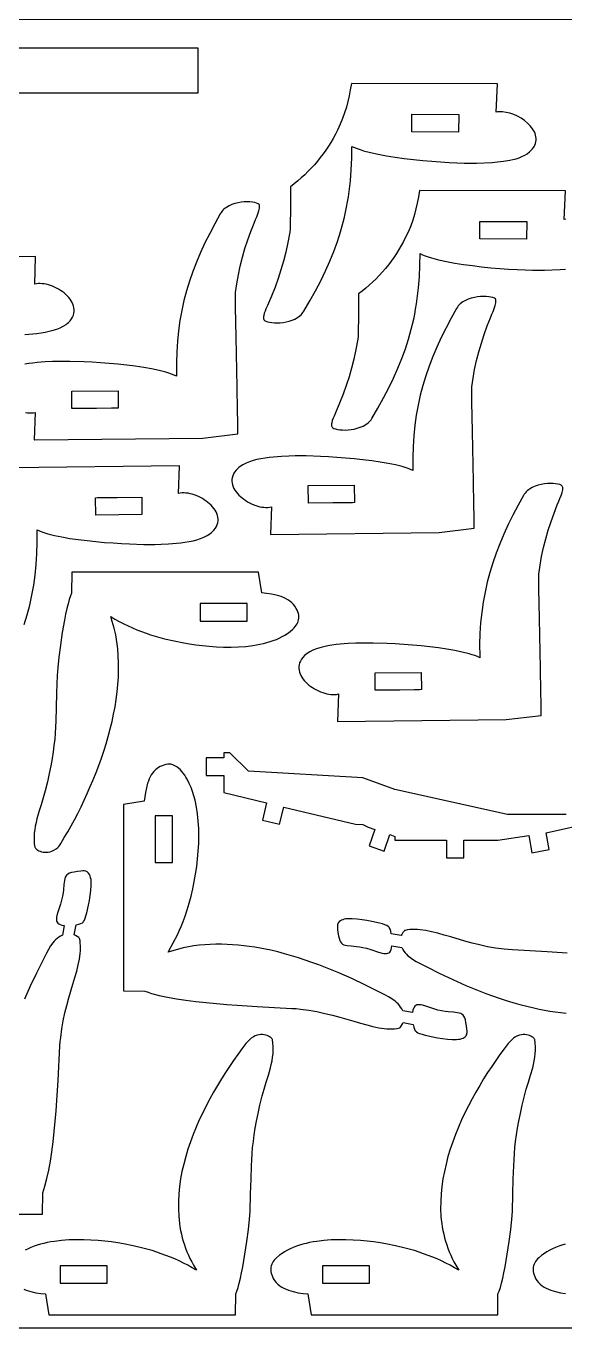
# Model space of a CAD drawing. Extents: x 592 to 1172, y 617 to 997.
# Drawn here: x 996.6 to 1074.8, y 617.5 to 806.5 of the extents above; entities that cross this region are included whole.
import ezdxf

# ---------------------------------------------------------------- set-up
doc = ezdxf.new("R2010")
doc.units = 0
doc.layers.add('Default Layer', color=1, linetype='CONTINUOUS')

msp = doc.modelspace()

# ---------------------------------------------------------------- linework, layer by layer
at = {"layer": 'Default Layer'}
for points in [[(881.84, 617.47), (1171.84, 617.47), (1171.84, 807.47), (881.84, 807.47), (881.84, 617.47)], [(954.76, 803.35), (1021.53, 803.35), (1021.53, 796.75), (954.76, 796.75), (954.76, 803.35)], [(1064.22, 786.71), (1065.01, 786.78), (1065.88, 786.88), (1066.78, 787.03), (1067.24, 787.13), (1067.69, 787.25), (1068.12, 787.39), (1068.54, 787.55), (1068.94, 787.75), (1069.31, 787.97), (1069.65, 788.23), (1069.94, 788.52), (1070.08, 788.68), (1070.2, 788.85), (1070.31, 789.03), (1070.4, 789.23), (1070.5, 789.47), (1070.56, 789.71), (1070.59, 789.96), (1070.59, 790.2), (1070.57, 790.44), (1070.51, 790.67), (1070.44, 790.91), (1070.34, 791.14), (1070.22, 791.36), (1070.08, 791.58), (1069.92, 791.8), (1069.75, 792.01), (1069.56, 792.21), (1069.35, 792.41), (1068.9, 792.78), (1068.41, 793.11), (1067.89, 793.4), (1067.35, 793.64), (1066.8, 793.84), (1066.26, 793.97), (1065.74, 794.05), (1065.49, 794.06), (1065.24, 794.06), (1065.01, 794.04), (1064.79, 794), (1064.98, 798.13), (1043.8, 798.17), (1043.64, 797.25), (1043.47, 796.37), (1043.28, 795.53), (1043.07, 794.71), (1042.81, 793.9), (1042.52, 793.08), (1042.18, 792.25), (1041.79, 791.39), (1041.49, 790.79), (1041.16, 790.2), (1040.82, 789.62), (1040.47, 789.05), (1040.09, 788.49), (1039.7, 787.94), (1039.29, 787.4), (1038.86, 786.88), (1038.42, 786.36), (1037.97, 785.87), (1037.5, 785.38), (1037.02, 784.91), (1036.52, 784.46), (1036.01, 784.02), (1035.48, 783.59), (1034.95, 783.18), (1034.95, 779.75), (1034.93, 777.78), (1034.9, 777.05), (1034.86, 776.6), (1034.58, 775.09), (1034.28, 773.69), (1033.95, 772.37), (1033.58, 771.11), (1033.18, 769.87), (1032.72, 768.61), (1032.2, 767.3), (1031.61, 765.91), (1031.4, 765.45), (1031.27, 765.13), (1031.15, 764.8), (1031.07, 764.47), (1031.04, 764.31), (1031.03, 764.17), (1031.04, 764.03), (1031.07, 763.91), (1031.13, 763.81), (1031.21, 763.73), (1031.38, 763.64), (1031.62, 763.56), (1031.91, 763.49), (1032.24, 763.45), (1032.62, 763.42), (1033.02, 763.41), (1033.45, 763.43), (1033.89, 763.48), (1034.33, 763.55), (1034.77, 763.66), (1035.2, 763.8), (1035.61, 763.97), (1035.99, 764.19), (1036.34, 764.45), (1036.5, 764.59), (1036.64, 764.75), (1036.77, 764.91), (1036.89, 765.09), (1037.77, 766.6), (1038.58, 768.08), (1039.34, 769.53), (1040.03, 770.96), (1040.67, 772.38), (1041.24, 773.79), (1041.76, 775.2), (1042.21, 776.61), (1042.62, 778.04), (1042.79, 778.77), (1042.96, 779.5), (1043.11, 780.23), (1043.25, 780.98), (1043.37, 781.73), (1043.48, 782.49), (1043.66, 784.05), (1043.78, 785.65), (1043.86, 787.31), (1043.88, 789.04), (1044.24, 788.87), (1044.64, 788.71), (1045.08, 788.56), (1045.55, 788.41), (1046.57, 788.14), (1047.7, 787.89), (1048.9, 787.66), (1050.17, 787.46), (1051.47, 787.28), (1052.8, 787.12), (1054.14, 786.98), (1055.45, 786.87), (1056.74, 786.78), (1057.96, 786.7), (1059.11, 786.65), (1060.17, 786.62), (1061.12, 786.6), (1061.94, 786.61), (1064.22, 786.71)], [(1052.55, 791.17), (1052.57, 793.72), (1059.36, 793.67), (1059.35, 791.12), (1052.55, 791.17)], [(1062.43, 775.61), (1062.44, 778.15), (1069.24, 778.11), (1069.22, 775.56), (1062.43, 775.61)], [(1061.52, 740.37), (1061.36, 747.62), (1061.28, 751.95), (1061.26, 753.42), (1061.27, 754.1), (1061.45, 755.37), (1061.68, 756.66), (1061.96, 757.94), (1062.29, 759.22), (1062.65, 760.48), (1063.05, 761.73), (1063.49, 762.96), (1063.96, 764.16), (1064.19, 764.68), (1064.35, 765.07), (1064.52, 765.5), (1064.66, 765.93), (1064.75, 766.33), (1064.77, 766.5), (1064.77, 766.66), (1064.74, 766.78), (1064.68, 766.88), (1064.54, 766.99), (1064.33, 767.08), (1064.05, 767.16), (1063.73, 767.21), (1063.36, 767.25), (1062.96, 767.26), (1062.53, 767.24), (1062.09, 767.19), (1061.64, 767.11), (1061.19, 767), (1060.76, 766.86), (1060.34, 766.67), (1059.95, 766.45), (1059.77, 766.32), (1059.6, 766.18), (1059.44, 766.03), (1059.3, 765.87), (1059.17, 765.69), (1059.05, 765.51), (1058.26, 764.09), (1057.53, 762.68), (1056.84, 761.28), (1056.2, 759.89), (1055.61, 758.51), (1055.08, 757.12), (1054.6, 755.73), (1054.17, 754.33), (1053.79, 752.91), (1053.47, 751.48), (1053.2, 750.02), (1052.99, 748.54), (1052.84, 747.02), (1052.74, 745.46), (1052.7, 743.87), (1052.71, 742.23), (1052.72, 741.96), (1052.38, 742.11), (1052.01, 742.26), (1051.6, 742.4), (1051.15, 742.53), (1050.18, 742.78), (1049.11, 743), (1047.95, 743.2), (1046.74, 743.38), (1045.48, 743.54), (1044.21, 743.67), (1042.93, 743.78), (1041.68, 743.88), (1040.46, 743.95), (1039.3, 744.01), (1037.23, 744.08), (1035.64, 744.08), (1034.72, 744.05), (1033.65, 744.01), (1032.48, 743.92), (1031.88, 743.85), (1031.28, 743.77), (1030.68, 743.67), (1030.1, 743.55), (1029.54, 743.4), (1029, 743.23), (1028.51, 743.04), (1028.05, 742.81), (1027.65, 742.56), (1027.47, 742.42), (1027.31, 742.27), (1027.06, 742.01), (1026.86, 741.74), (1026.7, 741.47), (1026.59, 741.2), (1026.51, 740.93), (1026.47, 740.67), (1026.47, 740.4), (1026.5, 740.13), (1026.55, 739.87), (1026.64, 739.61), (1026.76, 739.36), (1026.9, 739.11), (1027.07, 738.87), (1027.26, 738.63), (1027.47, 738.41), (1027.69, 738.19), (1027.93, 737.98), (1028.19, 737.79), (1028.46, 737.61), (1028.74, 737.43), (1029.03, 737.28), (1029.32, 737.13), (1029.62, 737.01), (1029.92, 736.89), (1030.22, 736.8), (1030.52, 736.72), (1030.82, 736.67), (1031.11, 736.63), (1031.4, 736.61), (1031.68, 736.61), (1031.95, 736.64), (1032.2, 736.69), (1032.07, 732.71), (1032.09, 732.69), (1056.54, 732.97), (1061.61, 733.58), (1061.6, 735.28), (1061.58, 736.98), (1061.52, 740.37)], [(1003.24, 753.49), (1009.94, 753.55), (1009.96, 751.04), (1009.68, 751.02), (1008.97, 751.01), (1006.82, 750.98), (1003.26, 750.96), (1003.24, 753.49)], [(1071.23, 713.2), (1071.07, 720.46), (1070.99, 724.78), (1070.97, 726.25), (1070.98, 726.93), (1071.16, 728.21), (1071.39, 729.49), (1071.67, 730.77), (1071.99, 732.05), (1072.36, 733.32), (1072.76, 734.57), (1073.2, 735.8), (1073.67, 737), (1073.89, 737.52), (1074.06, 737.91), (1074.22, 738.34), (1074.36, 738.77), (1074.45, 739.16), (1074.47, 739.34), (1074.47, 739.49), (1074.44, 739.62), (1074.39, 739.71), (1074.24, 739.82), (1074.03, 739.92), (1073.76, 739.99), (1073.43, 740.05), (1073.07, 740.08), (1072.66, 740.09), (1072.24, 740.07), (1071.79, 740.03), (1071.34, 739.95), (1070.9, 739.84), (1070.46, 739.69), (1070.04, 739.51), (1069.65, 739.28), (1069.47, 739.15), (1069.3, 739.01), (1069.15, 738.86), (1069, 738.7), (1068.87, 738.53), (1068.75, 738.34), (1067.97, 736.92), (1067.23, 735.51), (1066.54, 734.12), (1065.91, 732.73), (1065.32, 731.34), (1064.78, 729.96), (1064.3, 728.57), (1063.87, 727.16), (1063.5, 725.75), (1063.18, 724.31), (1062.91, 722.86), (1062.7, 721.37), (1062.54, 719.85), (1062.44, 718.3), (1062.4, 716.7), (1062.42, 715.06), (1062.43, 714.79), (1062.09, 714.95), (1061.71, 715.09), (1061.3, 715.23), (1060.86, 715.37), (1059.88, 715.61), (1058.81, 715.84), (1057.66, 716.04), (1056.44, 716.22), (1055.19, 716.37), (1053.91, 716.51), (1052.64, 716.62), (1051.38, 716.71), (1050.16, 716.79), (1049, 716.85), (1046.94, 716.91), (1045.34, 716.91), (1044.43, 716.89), (1043.35, 716.84), (1042.18, 716.75), (1041.58, 716.69), (1040.98, 716.6), (1040.39, 716.5), (1039.8, 716.38), (1039.24, 716.24), (1038.71, 716.07), (1038.21, 715.87), (1037.76, 715.65), (1037.36, 715.39), (1037.18, 715.25), (1037.01, 715.11), (1036.77, 714.84), (1036.57, 714.58), (1036.41, 714.31), (1036.29, 714.04), (1036.22, 713.77), (1036.18, 713.5), (1036.17, 713.23), (1036.2, 712.97), (1036.26, 712.7), (1036.35, 712.44), (1036.47, 712.19), (1036.61, 711.94), (1036.77, 711.7), (1036.96, 711.47), (1037.17, 711.24), (1037.4, 711.02), (1037.64, 710.82), (1037.9, 710.62), (1038.16, 710.44), (1038.44, 710.27), (1038.73, 710.11), (1039.02, 709.97), (1039.32, 709.84), (1039.63, 709.73), (1039.93, 709.63), (1040.23, 709.56), (1040.53, 709.5), (1040.82, 709.46), (1041.11, 709.44), (1041.38, 709.45), (1041.65, 709.47), (1041.91, 709.52), (1041.77, 705.54), (1041.79, 705.53), (1066.24, 705.8), (1071.32, 706.42), (1071.31, 708.11), (1071.29, 709.81), (1071.23, 713.2)], [(1037.53, 739.77), (1044.22, 739.83), (1044.25, 737.32), (1043.97, 737.3), (1043.26, 737.28), (1041.11, 737.26), (1037.55, 737.24), (1037.53, 739.77)], [(1013.39, 735.56), (1006.7, 735.5), (1006.67, 738.01), (1006.95, 738.03), (1007.66, 738.05), (1009.81, 738.07), (1013.37, 738.09), (1013.39, 735.56)], [(1030.8, 724.21), (1030.33, 727.23), (1003.23, 727.23), (1003.21, 724.17), (1003.04, 723.78), (1002.87, 723.26), (1002.69, 722.63), (1002.52, 721.91), (1002.34, 721.12), (1002.17, 720.26), (1001.86, 718.45), (1001.58, 716.6), (1001.35, 714.86), (1001.19, 713.35), (1001.11, 712.22), (1001.03, 709.68), (1000.98, 707.52), (1000.92, 705.61), (1000.88, 704.71), (1000.82, 703.83), (1000.75, 702.95), (1000.65, 702.05), (1000.53, 701.12), (1000.37, 700.15), (1000.19, 699.11), (999.96, 697.99), (999.69, 696.78), (999.37, 695.46), (999.1, 694.46), (998.79, 693.45), (998.47, 692.42), (998.17, 691.39), (998.05, 690.87), (997.94, 690.35), (997.85, 689.83), (997.79, 689.31), (997.75, 688.8), (997.76, 688.29), (997.79, 687.78), (997.88, 687.28), (997.9, 687.21), (997.96, 687.13), (998.05, 687.04), (998.16, 686.94), (998.3, 686.85), (998.46, 686.76), (998.64, 686.68), (998.84, 686.61), (999.06, 686.56), (999.29, 686.53), (999.54, 686.53), (999.8, 686.56), (1000.08, 686.62), (1000.36, 686.72), (1000.65, 686.86), (1000.95, 687.05), (1001.2, 687.24), (1001.36, 687.4), (1001.49, 687.57), (1001.65, 687.83), (1002.15, 688.66), (1002.64, 689.5), (1003.13, 690.38), (1003.62, 691.27), (1004.1, 692.19), (1004.57, 693.14), (1005.03, 694.1), (1005.48, 695.07), (1005.92, 696.07), (1006.35, 697.08), (1006.76, 698.1), (1007.15, 699.14), (1007.53, 700.18), (1007.88, 701.24), (1008.21, 702.3), (1008.52, 703.37), (1008.81, 704.44), (1009.07, 705.52), (1009.3, 706.59), (1009.51, 707.67), (1009.68, 708.74), (1009.82, 709.82), (1009.92, 710.88), (1010, 711.94), (1010.03, 713), (1010.03, 714.04), (1009.98, 715.08), (1009.9, 716.1), (1009.77, 717.11), (1009.6, 718.1), (1009.38, 719.07), (1009.11, 720.03), (1008.88, 720.75), (1009.5, 720.39), (1010.12, 720.04), (1010.76, 719.72), (1011.39, 719.41), (1012.04, 719.12), (1012.68, 718.85), (1013.34, 718.6), (1014, 718.36), (1014.66, 718.13), (1015.33, 717.92), (1016.69, 717.54), (1018.07, 717.22), (1019.48, 716.94), (1020.32, 716.8), (1021.22, 716.66), (1022.18, 716.55), (1023.17, 716.45), (1024.21, 716.38), (1025.26, 716.34), (1026.33, 716.34), (1027.4, 716.37), (1028.46, 716.44), (1029.51, 716.57), (1030.03, 716.65), (1030.53, 716.75), (1031.03, 716.86), (1031.52, 716.98), (1031.99, 717.12), (1032.46, 717.28), (1032.91, 717.45), (1033.34, 717.64), (1033.76, 717.85), (1034.16, 718.07), (1034.54, 718.32), (1034.9, 718.58), (1035.32, 718.94), (1035.5, 719.13), (1035.66, 719.32), (1035.8, 719.51), (1035.92, 719.7), (1036.02, 719.9), (1036.09, 720.1), (1036.14, 720.31), (1036.17, 720.52), (1036.18, 720.74), (1036.15, 720.96), (1036.11, 721.2), (1036.03, 721.44), (1035.93, 721.68), (1035.8, 721.94), (1035.61, 722.25), (1035.39, 722.53), (1035.14, 722.78), (1034.87, 723.01), (1034.57, 723.2), (1034.26, 723.38), (1033.94, 723.53), (1033.6, 723.66), (1033.26, 723.77), (1032.9, 723.87), (1032.19, 724.02), (1031.48, 724.13), (1030.8, 724.21)], [(1021.86, 720.1), (1028.66, 720.1), (1028.66, 722.65), (1021.86, 722.65), (1021.86, 720.1)], [(1047.24, 712.6), (1053.93, 712.66), (1053.95, 710.15), (1053.67, 710.13), (1052.97, 710.12), (1050.81, 710.09), (1047.25, 710.07), (1047.24, 712.6)], [(1020.75, 695.34), (1020.53, 695.93), (1020.27, 696.54), (1019.96, 697.16), (1019.8, 697.46), (1019.61, 697.75), (1019.41, 698.03), (1019.2, 698.29), (1018.98, 698.53), (1018.73, 698.75), (1018.47, 698.95), (1018.19, 699.11), (1017.9, 699.24), (1017.58, 699.33), (1017.39, 699.35), (1017.15, 699.33), (1016.88, 699.28), (1016.6, 699.2), (1016.32, 699.09), (1016.05, 698.98), (1015.81, 698.85), (1015.61, 698.72), (1015.37, 698.52), (1015.15, 698.29), (1014.95, 698.04), (1014.77, 697.77), (1014.61, 697.49), (1014.47, 697.19), (1014.34, 696.87), (1014.23, 696.55), (1014.05, 695.89), (1013.91, 695.23), (1013.81, 694.58), (1013.75, 693.97), (1010.73, 693.48), (1010.73, 666.4), (1013.82, 666.37), (1014.29, 666.21), (1014.8, 666.05), (1015.91, 665.76), (1017.12, 665.5), (1018.42, 665.27), (1019.8, 665.06), (1021.24, 664.87), (1022.71, 664.71), (1024.21, 664.56), (1025.72, 664.43), (1027.23, 664.32), (1030.14, 664.14), (1035.16, 663.87), (1035.79, 663.83), (1036.41, 663.77), (1037.62, 663.61), (1038.8, 663.4), (1039.95, 663.15), (1041.05, 662.88), (1042.12, 662.59), (1044.15, 661.99), (1045.11, 661.71), (1046.03, 661.46), (1046.92, 661.24), (1047.76, 661.06), (1048.57, 660.94), (1048.96, 660.91), (1049.34, 660.89), (1049.71, 660.9), (1050.07, 660.92), (1050.42, 660.97), (1050.76, 661.04), (1050.83, 661.07), (1050.91, 661.15), (1051.08, 661.37), (1051.22, 661.61), (1051.31, 661.8), (1052.76, 661.54), (1052.85, 661.15), (1052.94, 660.85), (1053.06, 660.63), (1053.13, 660.54), (1053.22, 660.46), (1053.42, 660.32), (1053.7, 660.21), (1054.05, 660.11), (1054.5, 659.99), (1055.61, 659.74), (1056.29, 659.61), (1057.01, 659.49), (1057.74, 659.4), (1058.44, 659.35), (1058.76, 659.34), (1059.06, 659.35), (1059.34, 659.38), (1059.59, 659.42), (1059.81, 659.48), (1059.99, 659.55), (1060.15, 659.63), (1060.28, 659.73), (1060.38, 659.83), (1060.46, 659.95), (1060.52, 660.08), (1060.56, 660.22), (1060.58, 660.37), (1060.59, 660.54), (1060.56, 660.91), (1060.5, 661.33), (1060.41, 661.82), (1060.34, 662.19), (1060.24, 662.48), (1060.13, 662.72), (1060, 662.9), (1059.84, 663.03), (1059.65, 663.13), (1059.44, 663.19), (1059.19, 663.24), (1058.59, 663.3), (1057.83, 663.36), (1057.38, 663.42), (1056.89, 663.51), (1056.35, 663.63), (1055.75, 663.8), (1054.6, 664.19), (1054.1, 664.33), (1053.87, 664.38), (1053.66, 664.4), (1053.46, 664.4), (1053.29, 664.37), (1053.13, 664.3), (1052.99, 664.19), (1052.88, 664.04), (1052.79, 663.84), (1052.72, 663.59), (1052.67, 663.28), (1051.26, 663.53), (1051.11, 663.8), (1050.94, 664.06), (1050.76, 664.29), (1050.56, 664.51), (1050.36, 664.71), (1050.14, 664.9), (1049.67, 665.24), (1049.18, 665.54), (1048.66, 665.82), (1047.58, 666.36), (1045.73, 667.29), (1043.85, 668.19), (1041.95, 669.03), (1040.99, 669.43), (1040.03, 669.82), (1039.06, 670.19), (1038.08, 670.55), (1037.1, 670.89), (1036.11, 671.21), (1035.12, 671.51), (1034.11, 671.8), (1033.11, 672.06), (1032.1, 672.3), (1031.33, 672.47), (1030.56, 672.62), (1029.77, 672.75), (1028.98, 672.87), (1028.18, 672.97), (1027.37, 673.06), (1026.57, 673.12), (1025.75, 673.17), (1024.94, 673.19), (1024.13, 673.19), (1023.33, 673.17), (1022.52, 673.12), (1021.73, 673.04), (1020.94, 672.94), (1020.16, 672.81), (1019.39, 672.66), (1017.22, 672.05), (1017.95, 673.37), (1018.55, 674.55), (1018.83, 675.15), (1019.1, 675.78), (1019.38, 676.48), (1019.67, 677.26), (1019.98, 678.19), (1020.28, 679.16), (1020.55, 680.17), (1020.79, 681.21), (1021.01, 682.28), (1021.2, 683.37), (1021.36, 684.47), (1021.49, 685.58), (1021.59, 686.69), (1021.64, 687.8), (1021.66, 688.91), (1021.64, 689.99), (1021.58, 691.06), (1021.47, 692.1), (1021.31, 693.11), (1021.11, 694.08), (1020.75, 695.34)], [(1017.86, 691.83), (1015.31, 691.83), (1015.31, 685.03), (1017.86, 685.03), (1017.86, 691.83)], [(1037.47, 622.4), (1037.94, 619.38), (1065.04, 619.38), (1065.06, 622.44), (1065.23, 622.83), (1065.41, 623.35), (1065.58, 623.98), (1065.76, 624.7), (1065.93, 625.49), (1066.1, 626.35), (1066.41, 628.16), (1066.69, 630.01), (1066.92, 631.75), (1067.08, 633.26), (1067.16, 634.39), (1067.24, 636.93), (1067.29, 639.09), (1067.35, 641), (1067.39, 641.9), (1067.45, 642.78), (1067.52, 643.66), (1067.62, 644.56), (1067.74, 645.49), (1067.9, 646.46), (1068.08, 647.5), (1068.31, 648.62), (1068.58, 649.83), (1068.9, 651.15), (1069.17, 652.15), (1069.48, 653.16), (1069.8, 654.19), (1070.1, 655.22), (1070.22, 655.74), (1070.33, 656.26), (1070.42, 656.78), (1070.48, 657.29), (1070.52, 657.81), (1070.51, 658.32), (1070.48, 658.83), (1070.39, 659.33), (1070.37, 659.4), (1070.31, 659.48), (1070.22, 659.57), (1070.11, 659.67), (1069.97, 659.76), (1069.81, 659.85), (1069.63, 659.93), (1069.43, 660), (1069.21, 660.05), (1068.98, 660.08), (1068.73, 660.08), (1068.47, 660.05), (1068.19, 659.99), (1067.91, 659.89), (1067.62, 659.75), (1067.32, 659.56), (1066.55, 658.77), (1065.95, 657.99), (1065.35, 657.17), (1064.75, 656.32), (1064.16, 655.44), (1063.56, 654.54), (1062.98, 653.62), (1062.41, 652.67), (1061.85, 651.71), (1061.3, 650.72), (1060.78, 649.72), (1060.27, 648.7), (1059.79, 647.67), (1059.33, 646.62), (1058.9, 645.57), (1058.51, 644.5), (1058.14, 643.43), (1057.81, 642.35), (1057.53, 641.27), (1057.28, 640.19), (1057.07, 639.1), (1056.91, 638.01), (1056.81, 636.93), (1056.75, 635.85), (1056.74, 634.78), (1056.79, 633.71), (1056.84, 633.18), (1056.91, 632.65), (1056.98, 632.13), (1057.08, 631.61), (1057.19, 631.09), (1057.31, 630.57), (1057.46, 630.06), (1057.62, 629.55), (1057.79, 629.04), (1057.99, 628.54), (1058.2, 628.04), (1058.43, 627.55), (1058.68, 627.06), (1058.95, 626.58), (1059.39, 625.86), (1058.77, 626.22), (1058.14, 626.57), (1057.51, 626.89), (1056.88, 627.2), (1056.23, 627.49), (1055.59, 627.76), (1054.93, 628.01), (1054.27, 628.25), (1053.61, 628.48), (1052.94, 628.69), (1051.58, 629.06), (1050.2, 629.39), (1048.79, 629.67), (1047.95, 629.81), (1047.05, 629.95), (1046.09, 630.06), (1045.1, 630.16), (1044.06, 630.23), (1043.01, 630.27), (1041.94, 630.27), (1040.87, 630.24), (1039.81, 630.17), (1038.76, 630.04), (1038.24, 629.96), (1037.74, 629.86), (1037.24, 629.75), (1036.75, 629.63), (1036.28, 629.49), (1035.81, 629.33), (1035.36, 629.16), (1034.93, 628.97), (1034.51, 628.76), (1034.11, 628.54), (1033.73, 628.29), (1033.37, 628.03), (1032.95, 627.66), (1032.77, 627.48), (1032.61, 627.29), (1032.47, 627.1), (1032.35, 626.91), (1032.25, 626.71), (1032.18, 626.51), (1032.13, 626.3), (1032.1, 626.09), (1032.09, 625.87), (1032.12, 625.65), (1032.16, 625.41), (1032.24, 625.17), (1032.34, 624.93), (1032.47, 624.67), (1032.66, 624.36), (1032.88, 624.08), (1033.13, 623.83), (1033.4, 623.6), (1033.7, 623.4), (1034.01, 623.23), (1034.33, 623.08), (1034.67, 622.95), (1035.01, 622.84), (1035.37, 622.74), (1036.08, 622.59), (1036.79, 622.48), (1037.47, 622.4)], [(1001.56, 626.51), (1001.56, 623.96), (1008.36, 623.96), (1008.36, 626.51), (1001.56, 626.51)], [(1046.41, 626.51), (1039.61, 626.51), (1039.61, 623.96), (1046.41, 623.96), (1046.41, 626.51)]]:
    msp.add_lwpolyline(points, close=True, dxfattribs=at)
for points in [[(996.54, 750.39), (996.83, 750.35), (997.12, 750.33), (997.39, 750.34), (997.66, 750.36), (997.91, 750.41), (997.78, 746.43), (997.8, 746.41), (1022.25, 746.69), (1027.33, 747.31), (1027.32, 749), (1027.29, 750.7), (1027.23, 754.09), (1027.23, 754.09), (1027.08, 761.35), (1026.99, 765.67), (1026.98, 767.14), (1026.99, 767.82), (1027.17, 769.1), (1027.4, 770.38), (1027.68, 771.66), (1028, 772.94), (1028.36, 774.21), (1028.77, 775.46), (1029.21, 776.68), (1029.68, 777.89), (1029.9, 778.41), (1030.07, 778.8), (1030.23, 779.23), (1030.37, 779.66), (1030.46, 780.05), (1030.48, 780.23), (1030.48, 780.38), (1030.45, 780.51), (1030.4, 780.6), (1030.25, 780.71), (1030.04, 780.81), (1029.77, 780.88), (1029.44, 780.94), (1029.07, 780.97), (1028.67, 780.98), (1028.25, 780.96), (1027.8, 780.92), (1027.35, 780.84), (1026.91, 780.73), (1026.47, 780.58), (1026.05, 780.4), (1025.66, 780.17), (1025.48, 780.04), (1025.31, 779.9), (1025.16, 779.75), (1025.01, 779.59), (1024.88, 779.42), (1024.76, 779.23), (1023.98, 777.81), (1023.24, 776.4), (1022.55, 775.01), (1021.91, 773.62), (1021.33, 772.23), (1020.79, 770.85), (1020.31, 769.46), (1019.88, 768.05), (1019.51, 766.64), (1019.18, 765.2), (1018.92, 763.74), (1018.71, 762.26), (1018.55, 760.74), (1018.45, 759.19), (1018.41, 757.59), (1018.43, 755.95), (1018.44, 755.68), (1018.1, 755.83), (1017.72, 755.98), (1017.31, 756.12), (1016.87, 756.26), (1015.89, 756.5), (1014.82, 756.73), (1013.67, 756.93), (1012.45, 757.11), (1011.2, 757.26), (1009.92, 757.39), (1008.65, 757.51), (1007.39, 757.6), (1006.17, 757.68), (1005.01, 757.73), (1002.95, 757.8), (1001.35, 757.8), (1000.43, 757.78), (999.36, 757.73), (998.19, 757.64), (997.59, 757.57), (996.99, 757.49), (996.4, 757.39)], [(1074.89, 778.48), (1074.66, 778.44), (1074.86, 782.57), (1053.68, 782.61), (1053.52, 781.69), (1053.35, 780.81), (1053.16, 779.97), (1052.94, 779.15), (1052.69, 778.34), (1052.4, 777.52), (1052.06, 776.69), (1051.66, 775.83), (1051.36, 775.23), (1051.04, 774.64), (1050.7, 774.06), (1050.34, 773.48), (1049.97, 772.92), (1049.57, 772.38), (1049.16, 771.84), (1048.74, 771.31), (1048.3, 770.8), (1047.84, 770.3), (1047.37, 769.82), (1046.89, 769.35), (1046.39, 768.89), (1045.88, 768.45), (1045.36, 768.03), (1044.82, 767.62), (1044.82, 764.18), (1044.8, 762.22), (1044.77, 761.49), (1044.73, 761.04), (1044.45, 759.52), (1044.15, 758.12), (1043.82, 756.81), (1043.46, 755.55), (1043.05, 754.31), (1042.59, 753.05), (1042.07, 751.74), (1041.48, 750.34), (1041.28, 749.88), (1041.15, 749.57), (1041.03, 749.24), (1040.94, 748.91), (1040.92, 748.75), (1040.91, 748.6), (1040.92, 748.47), (1040.95, 748.35), (1041, 748.25), (1041.08, 748.17), (1041.26, 748.08), (1041.49, 748), (1041.78, 747.93), (1042.12, 747.88), (1042.49, 747.86), (1042.9, 747.85), (1043.32, 747.87), (1043.76, 747.91), (1044.21, 747.99), (1044.65, 748.1), (1045.08, 748.24), (1045.49, 748.41), (1045.87, 748.63), (1046.22, 748.88), (1046.37, 749.03), (1046.52, 749.18), (1046.65, 749.35), (1046.76, 749.53), (1047.64, 751.04), (1048.46, 752.52), (1049.21, 753.97), (1049.91, 755.4), (1050.54, 756.82), (1051.12, 758.22), (1051.63, 759.63), (1052.09, 761.05), (1052.49, 762.48), (1052.67, 763.21), (1052.84, 763.93), (1052.99, 764.67), (1053.12, 765.41), (1053.25, 766.17), (1053.36, 766.93), (1053.54, 768.49), (1053.66, 770.09), (1053.73, 771.75), (1053.75, 773.47), (1054.12, 773.31), (1054.52, 773.15), (1054.95, 773), (1055.42, 772.85), (1056.45, 772.58), (1057.57, 772.32), (1058.78, 772.1), (1060.04, 771.9), (1061.35, 771.72), (1062.68, 771.56), (1064.01, 771.42), (1065.33, 771.31), (1066.61, 771.22), (1067.84, 771.14), (1068.99, 771.09), (1070.05, 771.06), (1071, 771.04), (1071.81, 771.05), (1074.1, 771.15), (1074.1, 771.15), (1074.88, 771.22)], [(996.4, 761.73), (997.57, 761.81), (998.17, 761.88), (998.77, 761.96), (999.37, 762.06), (999.95, 762.18), (1000.51, 762.33), (1001.04, 762.5), (1001.54, 762.69), (1002, 762.92), (1002.4, 763.17), (1002.58, 763.31), (1002.74, 763.46), (1002.99, 763.72), (1003.19, 763.99), (1003.34, 764.26), (1003.46, 764.53), (1003.54, 764.8), (1003.58, 765.07), (1003.58, 765.33), (1003.55, 765.6), (1003.49, 765.86), (1003.4, 766.12), (1003.29, 766.38), (1003.15, 766.62), (1002.98, 766.86), (1002.79, 767.1), (1002.58, 767.32), (1002.36, 767.54), (1002.11, 767.75), (1001.86, 767.94), (1001.59, 768.13), (1001.31, 768.3), (1001.02, 768.45), (1000.73, 768.6), (1000.43, 768.73), (1000.13, 768.84), (999.83, 768.93), (999.53, 769.01), (999.23, 769.07), (998.93, 769.1), (998.65, 769.12), (998.37, 769.12), (998.1, 769.09), (997.85, 769.04), (997.98, 773.02), (997.96, 773.04), (973.51, 772.76)], [(996.32, 719.6), (996.75, 721), (997.13, 722.41), (997.45, 723.85), (997.72, 725.31), (997.93, 726.79), (998.08, 728.31), (998.18, 729.86), (998.22, 731.46), (998.21, 733.1), (998.2, 733.37), (998.54, 733.22), (998.91, 733.07), (999.32, 732.93), (999.77, 732.8), (1000.74, 732.55), (1001.81, 732.32), (1002.97, 732.12), (1004.18, 731.95), (1005.44, 731.79), (1006.71, 731.66), (1007.99, 731.54), (1009.24, 731.45), (1010.46, 731.37), (1011.62, 731.32), (1013.69, 731.25), (1015.28, 731.25), (1016.2, 731.27), (1017.27, 731.32), (1018.44, 731.41), (1019.04, 731.48), (1019.64, 731.56), (1020.24, 731.66), (1020.82, 731.78), (1021.38, 731.92), (1021.92, 732.09), (1022.41, 732.29), (1022.87, 732.51), (1023.27, 732.77), (1023.45, 732.91), (1023.61, 733.06), (1023.86, 733.32), (1024.06, 733.59), (1024.22, 733.85), (1024.33, 734.12), (1024.41, 734.39), (1024.45, 734.66), (1024.45, 734.93), (1024.42, 735.2), (1024.36, 735.46), (1024.28, 735.72), (1024.16, 735.97), (1024.02, 736.22), (1023.85, 736.46), (1023.66, 736.69), (1023.45, 736.92), (1023.23, 737.14), (1022.99, 737.34), (1022.73, 737.54), (1022.46, 737.72), (1022.18, 737.89), (1021.89, 738.05), (1021.6, 738.19), (1021.3, 738.32), (1021, 738.43), (1020.7, 738.53), (1020.4, 738.6), (1020.1, 738.66), (1019.8, 738.7), (1019.52, 738.72), (1019.24, 738.71), (1018.97, 738.69), (1018.72, 738.64), (1018.85, 742.62), (1018.83, 742.64), (994.38, 742.36)], [(1074.96, 692.02), (1066.46, 692.02), (1050.12, 695.65), (1045.48, 697.36), (1028.85, 698.32), (1026.16, 700.98), (1025.31, 700.98), (1025.3, 700.26), (1022.73, 700.26), (1022.72, 697.7), (1025.3, 697.7), (1025.3, 695.2), (1031.5, 693.7), (1030.9, 691.22), (1033.38, 690.63), (1033.98, 693.11), (1044.37, 690.62), (1045.47, 690.56), (1046.22, 690.19), (1047.2, 689.86), (1046.37, 687.45), (1048.55, 686.7), (1049.38, 689.11), (1050.12, 688.85), (1050.12, 688.29), (1057.58, 688.29), (1057.58, 685.74), (1060.13, 685.74), (1060.13, 688.29), (1065.04, 688.29), (1069.52, 688.98), (1069.98, 686.48), (1072.49, 686.95), (1072.04, 689.38), (1078.95, 690.89)], [(971.91, 633.98), (998.99, 633.98), (999.02, 637.07), (999.19, 637.55), (999.34, 638.05), (999.63, 639.16), (999.9, 640.37), (1000.13, 641.68), (1000.34, 643.05), (1000.52, 644.49), (1000.69, 645.97), (1000.83, 647.47), (1000.96, 648.98), (1001.07, 650.48), (1001.26, 653.4), (1001.52, 658.41), (1001.56, 659.04), (1001.62, 659.66), (1001.78, 660.88), (1001.99, 662.06), (1002.24, 663.2), (1002.52, 664.31), (1002.81, 665.38), (1003.4, 667.41), (1003.68, 668.36), (1003.94, 669.29), (1004.16, 670.17), (1004.33, 671.02), (1004.45, 671.82), (1004.49, 672.21), (1004.5, 672.59), (1004.5, 672.96), (1004.47, 673.32), (1004.43, 673.67), (1004.36, 674.01), (1004.32, 674.08), (1004.25, 674.16), (1004.03, 674.33), (1003.78, 674.47), (1003.6, 674.56), (1003.85, 676.01), (1004.24, 676.1), (1004.54, 676.19), (1004.77, 676.31), (1004.86, 676.39), (1004.94, 676.47), (1005.07, 676.68), (1005.18, 676.95), (1005.29, 677.31), (1005.4, 677.76), (1005.65, 678.86), (1005.78, 679.54), (1005.9, 680.27), (1005.99, 680.99), (1006.05, 681.69), (1006.05, 682.01), (1006.04, 682.32), (1006.02, 682.59), (1005.97, 682.84), (1005.9, 683.11), (1005.8, 683.33), (1005.67, 683.52), (1005.48, 683.71), (1005.48, 683.71), (1005.28, 683.78), (1005.05, 683.82), (1004.81, 683.83), (1004.55, 683.81), (1004.04, 683.75), (1003.58, 683.67), (1003.21, 683.59), (1002.91, 683.5), (1002.68, 683.38), (1002.5, 683.25), (1002.36, 683.09), (1002.27, 682.9), (1002.2, 682.69), (1002.16, 682.44), (1002.1, 681.84), (1002.03, 681.08), (1001.97, 680.63), (1001.88, 680.14), (1001.76, 679.6), (1001.6, 679.01), (1001.21, 677.85), (1001.06, 677.35), (1001.02, 677.12), (1000.99, 676.91), (1001, 676.72), (1001.03, 676.54), (1001.1, 676.38), (1001.21, 676.25), (1001.36, 676.13), (1001.56, 676.04), (1001.81, 675.97), (1002.11, 675.92), (1001.87, 674.51), (1001.59, 674.36), (1001.34, 674.19), (1001.1, 674.01), (1000.88, 673.81), (1000.68, 673.61), (1000.5, 673.39), (1000.16, 672.93), (999.86, 672.43), (999.58, 671.91), (999.04, 670.84), (998.1, 668.98), (997.21, 667.1), (996.36, 665.2)], [(1075.12, 671.91), (1072.2, 672.1), (1067.19, 672.36), (1066.56, 672.4), (1065.94, 672.46), (1064.72, 672.62), (1063.55, 672.83), (1062.4, 673.08), (1061.3, 673.36), (1060.23, 673.65), (1058.2, 674.24), (1057.24, 674.52), (1056.32, 674.78), (1055.43, 675), (1054.59, 675.17), (1053.78, 675.29), (1053.39, 675.33), (1053.01, 675.34), (1052.64, 675.34), (1052.28, 675.31), (1051.93, 675.27), (1051.59, 675.2), (1051.52, 675.16), (1051.44, 675.09), (1051.27, 674.87), (1051.13, 674.62), (1051.04, 674.44), (1049.59, 674.69), (1049.5, 675.08), (1049.41, 675.38), (1049.29, 675.61), (1049.22, 675.7), (1049.13, 675.78), (1048.93, 675.91), (1048.65, 676.02), (1048.3, 676.13), (1047.85, 676.24), (1046.74, 676.49), (1046.06, 676.62), (1045.34, 676.74), (1044.61, 676.83), (1043.91, 676.89), (1043.59, 676.89), (1043.29, 676.88), (1043.01, 676.86), (1042.76, 676.81), (1042.54, 676.75), (1042.36, 676.68), (1042.2, 676.6), (1042.07, 676.51), (1041.97, 676.4), (1041.89, 676.29), (1041.83, 676.16), (1041.79, 676.02), (1041.77, 675.86), (1041.76, 675.7), (1041.79, 675.33), (1041.85, 674.9), (1041.94, 674.42), (1042.01, 674.05), (1042.11, 673.75), (1042.22, 673.52), (1042.35, 673.34), (1042.51, 673.2), (1042.7, 673.11), (1042.91, 673.04), (1043.16, 673), (1043.76, 672.94), (1044.52, 672.87), (1044.97, 672.81), (1045.46, 672.72), (1046, 672.6), (1046.6, 672.44), (1047.75, 672.05), (1048.25, 671.9), (1048.48, 671.86), (1048.69, 671.83), (1048.89, 671.84), (1049.06, 671.87), (1049.22, 671.94), (1049.35, 672.05), (1049.47, 672.2), (1049.56, 672.4), (1049.63, 672.65), (1049.68, 672.95), (1051.09, 672.71), (1051.24, 672.43), (1051.41, 672.18), (1051.59, 671.94), (1051.79, 671.72), (1051.99, 671.52), (1052.21, 671.34), (1052.68, 671), (1053.17, 670.7), (1053.69, 670.42), (1054.76, 669.88), (1056.62, 668.94), (1058.5, 668.05), (1060.4, 667.2), (1061.36, 666.8), (1062.32, 666.41), (1063.29, 666.04), (1064.27, 665.69), (1065.25, 665.35), (1066.24, 665.02), (1067.23, 664.72), (1068.23, 664.44), (1069.24, 664.18), (1070.25, 663.93), (1071.02, 663.77), (1071.79, 663.62), (1072.58, 663.48), (1073.37, 663.36), (1074.17, 663.26), (1074.97, 663.18)], [(996.28, 623.08), (996.61, 622.95), (996.96, 622.84), (997.31, 622.74), (998.03, 622.59), (998.73, 622.48), (999.41, 622.4), (999.41, 622.4), (999.89, 619.38), (1026.99, 619.38), (1027.01, 622.44), (1027.18, 622.83), (1027.35, 623.35), (1027.53, 623.98), (1027.7, 624.7), (1027.87, 625.49), (1028.04, 626.35), (1028.36, 628.16), (1028.64, 630.01), (1028.87, 631.75), (1029.03, 633.26), (1029.11, 634.39), (1029.18, 636.93), (1029.24, 639.09), (1029.29, 641), (1029.34, 641.9), (1029.39, 642.78), (1029.47, 643.66), (1029.57, 644.56), (1029.69, 645.49), (1029.84, 646.46), (1030.03, 647.5), (1030.26, 648.62), (1030.53, 649.83), (1030.84, 651.15), (1031.12, 652.15), (1031.43, 653.16), (1031.75, 654.19), (1032.04, 655.22), (1032.17, 655.74), (1032.28, 656.26), (1032.37, 656.78), (1032.43, 657.29), (1032.46, 657.81), (1032.46, 658.32), (1032.42, 658.83), (1032.34, 659.33), (1032.31, 659.4), (1032.25, 659.48), (1032.17, 659.57), (1032.05, 659.67), (1031.92, 659.76), (1031.76, 659.85), (1031.58, 659.93), (1031.38, 660), (1031.16, 660.05), (1030.92, 660.08), (1030.67, 660.08), (1030.41, 660.05), (1030.14, 659.99), (1029.86, 659.89), (1029.57, 659.75), (1029.27, 659.56), (1028.5, 658.77), (1027.9, 657.99), (1027.3, 657.17), (1026.7, 656.32), (1026.1, 655.44), (1025.51, 654.54), (1024.93, 653.62), (1024.35, 652.67), (1023.79, 651.71), (1023.25, 650.72), (1022.72, 649.72), (1022.22, 648.7), (1021.73, 647.67), (1021.28, 646.62), (1020.85, 645.57), (1020.45, 644.5), (1020.09, 643.43), (1019.76, 642.35), (1019.47, 641.27), (1019.22, 640.19), (1019.02, 639.1), (1018.86, 638.01), (1018.75, 636.93), (1018.69, 635.85), (1018.69, 634.78), (1018.74, 633.71), (1018.79, 633.18), (1018.85, 632.65), (1018.93, 632.13), (1019.02, 631.61), (1019.13, 631.09), (1019.26, 630.57), (1019.4, 630.06), (1019.56, 629.55), (1019.74, 629.04), (1019.94, 628.54), (1020.15, 628.04), (1020.38, 627.55), (1020.63, 627.06), (1020.9, 626.58), (1021.34, 625.86), (1020.72, 626.22), (1020.09, 626.57), (1019.46, 626.89), (1018.82, 627.2), (1018.18, 627.49), (1017.53, 627.76), (1016.88, 628.01), (1016.22, 628.25), (1015.55, 628.48), (1014.88, 628.69), (1013.53, 629.06), (1012.14, 629.39), (1010.74, 629.67), (1009.9, 629.81), (1009, 629.95), (1008.04, 630.06), (1007.04, 630.16), (1006.01, 630.23), (1004.96, 630.27), (1003.89, 630.27), (1002.82, 630.24), (1001.75, 630.17), (1000.7, 630.04), (1000.19, 629.96), (999.68, 629.86), (999.19, 629.75), (998.7, 629.63), (998.22, 629.49), (997.76, 629.33), (997.31, 629.16), (996.88, 628.97), (996.46, 628.76)], [(1074.81, 629.63), (1074.33, 629.49), (1073.87, 629.33), (1073.42, 629.16), (1072.98, 628.97), (1072.57, 628.76), (1072.17, 628.54), (1071.79, 628.29), (1071.43, 628.03), (1071, 627.66), (1070.82, 627.48), (1070.66, 627.29), (1070.52, 627.1), (1070.4, 626.91), (1070.31, 626.71), (1070.23, 626.51), (1070.18, 626.3), (1070.15, 626.09), (1070.15, 625.87), (1070.17, 625.65), (1070.22, 625.41), (1070.29, 625.17), (1070.39, 624.93), (1070.52, 624.67), (1070.72, 624.36), (1070.94, 624.08), (1071.19, 623.83), (1071.46, 623.6), (1071.75, 623.4), (1072.06, 623.23), (1072.38, 623.08), (1072.72, 622.95), (1073.07, 622.84), (1073.42, 622.74), (1074.13, 622.59), (1074.84, 622.48)]]:
    msp.add_lwpolyline(points, dxfattribs=at)

doc.saveas('drawing.dxf')
